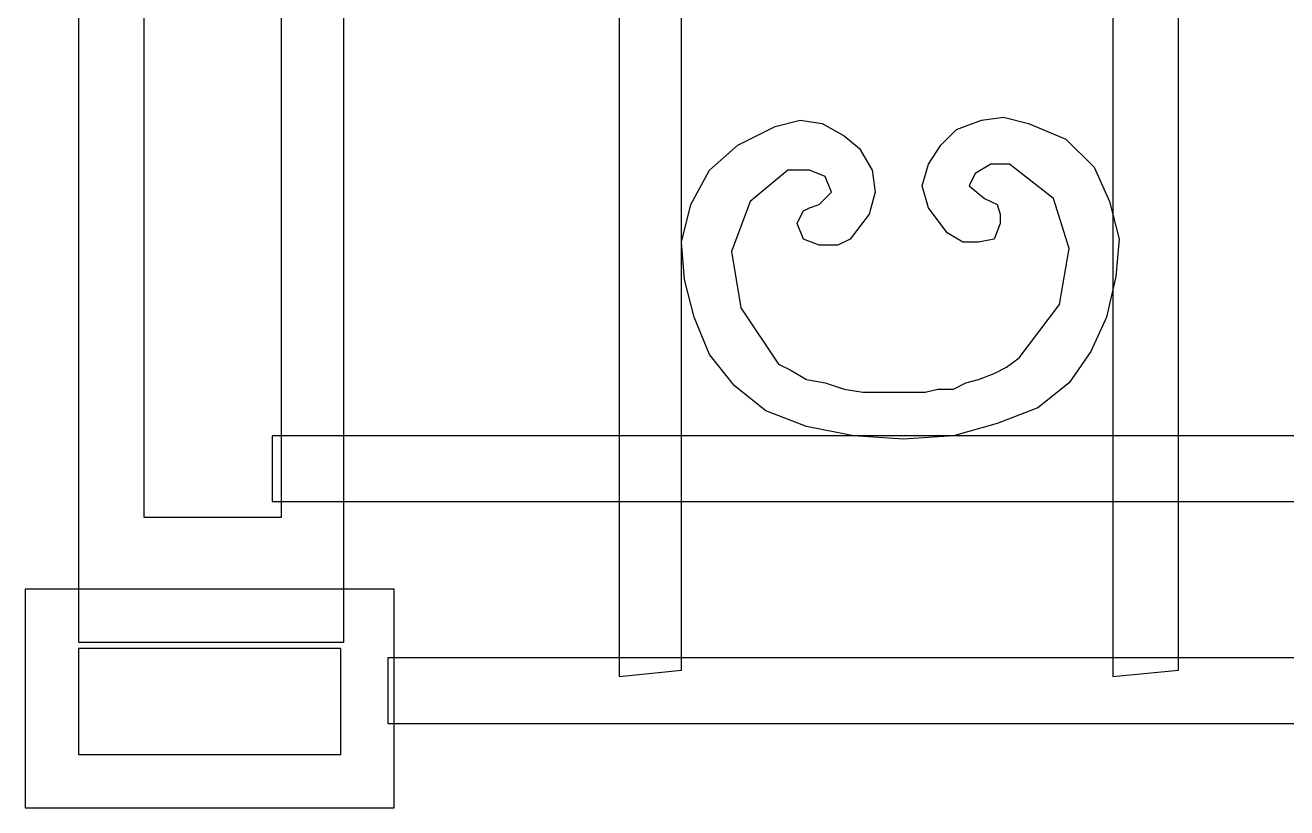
# Model space of a CAD drawing. Header units: centimetres. Extents: x -55 to 55, y -47 to 50.
# Drawn here: x -55.3 to -25.98, y -46.54 to -28.35 of the extents above; entities that cross this region are included whole.
import ezdxf

# ---------------------------------------------------------------- set-up
doc = ezdxf.new("R2010")
doc.units = ezdxf.units.CM
doc.header["$MEASUREMENT"] = 0
doc.layers.add('layer 1', color=7, linetype='Continuous')

msp = doc.modelspace()

# ---------------------------------------------------------------- linework, layer by layer
at = {"layer": 'layer 1', "color": 108}
for points, knots in [([(-54.06691, 42.81465), (-54.06691, 42.81465), (-47.89166, 42.81465), (-47.89166, 42.81465), (-47.89166, 42.81465), (-47.89166, 42.81465), (-47.89166, -42.69443), (-47.89166, -42.69443), (-47.89166, -42.69443), (-47.89166, -42.69443), (-54.06691, -42.69443), (-54.06691, -42.69443), (-54.06691, -42.69443), (-54.06691, -42.69443), (-54.06691, 42.81465), (-54.06691, 42.81465)], [0, 0, 0, 0, 0.25, 0.25, 0.25, 0.25, 0.5, 0.5, 0.5, 0.5, 0.75, 0.75, 0.75, 0.75, 1, 1, 1, 1]), ([(-41.49846, -43.49358), (-41.49846, -43.49358), (-41.49846, 36.85735), (-41.49846, 36.85735), (-41.49846, 36.85735), (-41.49846, 36.85735), (-40.04546, 37.00265), (-40.04546, 37.00265), (-40.04546, 37.00265), (-40.04546, 37.00265), (-40.04546, -43.34828), (-40.04546, -43.34828), (-40.04546, -43.34828), (-40.04546, -43.34828), (-41.49846, -43.49358), (-41.49846, -43.49358)], [0, 0, 0, 0, 0.25, 0.25, 0.25, 0.25, 0.5, 0.5, 0.5, 0.5, 0.75, 0.75, 0.75, 0.75, 1, 1, 1, 1]), ([(-30.01975, -43.49358), (-30.01975, -43.49358), (-30.01975, 36.6394), (-30.01975, 36.6394), (-30.01975, 36.6394), (-30.01975, 36.6394), (-28.4941, 36.7847), (-28.4941, 36.7847), (-28.4941, 36.7847), (-28.4941, 36.7847), (-28.4941, -43.34828), (-28.4941, -43.34828), (-28.4941, -43.34828), (-28.4941, -43.34828), (-30.01975, -43.49358), (-30.01975, -43.49358)], [0, 0, 0, 0, 0.25, 0.25, 0.25, 0.25, 0.5, 0.5, 0.5, 0.5, 0.75, 0.75, 0.75, 0.75, 1, 1, 1, 1]), ([(-31.03685, -36.66447), (-31.03685, -36.66447), (-30.5283, -35.93797), (-30.5283, -35.93797), (-30.5283, -35.93797), (-30.5283, -35.93797), (-30.16505, -35.13882), (-30.16505, -35.13882), (-30.16505, -35.13882), (-30.16505, -35.13882), (-29.9471, -34.19437), (-29.9471, -34.19437), (-29.9471, -34.19437), (-29.9471, -34.19437), (-29.87445, -33.32257), (-29.87445, -33.32257), (-29.87445, -33.32257), (-29.87445, -33.32257), (-30.0924, -32.45077), (-30.0924, -32.45077), (-30.0924, -32.45077), (-30.0924, -32.45077), (-30.45565, -31.65162), (-30.45565, -31.65162), (-30.45565, -31.65162), (-30.45565, -31.65162), (-31.1095, -30.99777), (-31.1095, -30.99777), (-31.1095, -30.99777), (-31.1095, -30.99777), (-31.9813, -30.63452), (-31.9813, -30.63452), (-31.9813, -30.63452), (-31.9813, -30.63452), (-32.5625, -30.48922), (-32.5625, -30.48922), (-32.5625, -30.48922), (-32.5625, -30.48922), (-33.07105, -30.56187), (-33.07105, -30.56187), (-33.07105, -30.56187), (-33.07105, -30.56187), (-33.65225, -30.77982), (-33.65225, -30.77982), (-33.65225, -30.77982), (-33.65225, -30.77982), (-34.0155, -31.14307), (-34.0155, -31.14307), (-34.0155, -31.14307), (-34.0155, -31.14307), (-34.3061, -31.57897), (-34.3061, -31.57897), (-34.3061, -31.57897), (-34.3061, -31.57897), (-34.4514, -32.08752), (-34.4514, -32.08752), (-34.4514, -32.08752), (-34.4514, -32.08752), (-34.3061, -32.59607), (-34.3061, -32.59607), (-34.3061, -32.59607), (-34.3061, -32.59607), (-33.8702, -33.17727), (-33.8702, -33.17727), (-33.8702, -33.17727), (-33.8702, -33.17727), (-33.50695, -33.39522), (-33.50695, -33.39522), (-33.50695, -33.39522), (-33.50695, -33.39522), (-33.1437, -33.39522), (-33.1437, -33.39522), (-33.1437, -33.39522), (-33.1437, -33.39522), (-32.78045, -33.32257), (-32.78045, -33.32257), (-32.78045, -33.32257), (-32.78045, -33.32257), (-32.63515, -32.95932), (-32.63515, -32.95932), (-32.63515, -32.95932), (-32.63515, -32.95932), (-32.63515, -32.74137), (-32.63515, -32.74137), (-32.63515, -32.74137), (-32.63515, -32.74137), (-32.7078, -32.52342), (-32.7078, -32.52342), (-32.7078, -32.52342), (-32.7078, -32.52342), (-32.8531, -32.45077), (-32.8531, -32.45077), (-32.8531, -32.45077), (-32.8531, -32.45077), (-32.9984, -32.37812), (-32.9984, -32.37812), (-32.9984, -32.37812), (-32.9984, -32.37812), (-33.36165, -32.08752), (-33.36165, -32.08752), (-33.36165, -32.08752), (-33.36165, -32.08752), (-33.21635, -31.79692), (-33.21635, -31.79692), (-33.21635, -31.79692), (-33.21635, -31.79692), (-32.8531, -31.57897), (-32.8531, -31.57897), (-32.8531, -31.57897), (-32.8531, -31.57897), (-32.4172, -31.57897), (-32.4172, -31.57897), (-32.4172, -31.57897), (-32.4172, -31.57897), (-31.4001, -32.37812), (-31.4001, -32.37812), (-31.4001, -32.37812), (-31.4001, -32.37812), (-31.03685, -33.54052), (-31.03685, -33.54052), (-31.03685, -33.54052), (-31.03685, -33.54052), (-31.2548, -34.84822), (-31.2548, -34.84822), (-31.2548, -34.84822), (-31.2548, -34.84822), (-32.19925, -36.08327), (-32.19925, -36.08327), (-32.19925, -36.08327), (-32.19925, -36.08327), (-32.48985, -36.30122), (-32.48985, -36.30122), (-32.48985, -36.30122), (-32.48985, -36.30122), (-32.78045, -36.44652), (-32.78045, -36.44652), (-32.78045, -36.44652), (-32.78045, -36.44652), (-33.1437, -36.59182), (-33.1437, -36.59182), (-33.1437, -36.59182), (-33.1437, -36.59182), (-33.4343, -36.66447), (-33.4343, -36.66447), (-33.4343, -36.66447), (-33.4343, -36.66447), (-33.7249, -36.80977), (-33.7249, -36.80977), (-33.7249, -36.80977), (-33.7249, -36.80977), (-34.08815, -36.80977), (-34.08815, -36.80977), (-34.08815, -36.80977), (-34.08815, -36.80977), (-34.37875, -36.88242), (-34.37875, -36.88242), (-34.37875, -36.88242), (-34.37875, -36.88242), (-34.66935, -36.88242), (-34.66935, -36.88242), (-34.66935, -36.88242), (-34.66935, -36.88242), (-34.66935, -36.88242), (-34.66935, -36.88242), (-34.66935, -36.88242), (-34.66935, -36.88242), (-34.66935, -36.88242), (-34.66935, -36.88242), (-34.66935, -36.88242), (-34.66935, -36.88242), (-34.66935, -36.88242), (-34.66935, -36.88242), (-34.66935, -36.88242), (-34.66935, -36.88242), (-34.66935, -36.88242), (-34.66935, -36.88242), (-34.66935, -36.88242), (-34.66935, -36.88242), (-34.95995, -36.88242), (-34.95995, -36.88242), (-34.95995, -36.88242), (-34.95995, -36.88242), (-35.39585, -36.88242), (-35.39585, -36.88242), (-35.39585, -36.88242), (-35.39585, -36.88242), (-35.83175, -36.88242), (-35.83175, -36.88242), (-35.83175, -36.88242), (-35.83175, -36.88242), (-36.26765, -36.80977), (-36.26765, -36.80977), (-36.26765, -36.80977), (-36.26765, -36.80977), (-36.70355, -36.66447), (-36.70355, -36.66447), (-36.70355, -36.66447), (-36.70355, -36.66447), (-37.13945, -36.59182), (-37.13945, -36.59182), (-37.13945, -36.59182), (-37.13945, -36.59182), (-37.5027, -36.37387), (-37.5027, -36.37387), (-37.5027, -36.37387), (-37.5027, -36.37387), (-37.79331, -36.22857), (-37.79331, -36.22857), (-37.79331, -36.22857), (-37.79331, -36.22857), (-38.66511, -34.92087), (-38.66511, -34.92087), (-38.66511, -34.92087), (-38.66511, -34.92087), (-38.88306, -33.61317), (-38.88306, -33.61317), (-38.88306, -33.61317), (-38.88306, -33.61317), (-38.44716, -32.45077), (-38.44716, -32.45077), (-38.44716, -32.45077), (-38.44716, -32.45077), (-37.57535, -31.72427), (-37.57535, -31.72427), (-37.57535, -31.72427), (-37.57535, -31.72427), (-37.0668, -31.72427), (-37.0668, -31.72427), (-37.0668, -31.72427), (-37.0668, -31.72427), (-36.70355, -31.86957), (-36.70355, -31.86957), (-36.70355, -31.86957), (-36.70355, -31.86957), (-36.55825, -32.23282), (-36.55825, -32.23282), (-36.55825, -32.23282), (-36.55825, -32.23282), (-36.84885, -32.52342), (-36.84885, -32.52342), (-36.84885, -32.52342), (-36.84885, -32.52342), (-37.0668, -32.59607), (-37.0668, -32.59607), (-37.0668, -32.59607), (-37.0668, -32.59607), (-37.2121, -32.66872), (-37.2121, -32.66872), (-37.2121, -32.66872), (-37.2121, -32.66872), (-37.28475, -32.81402), (-37.28475, -32.81402), (-37.28475, -32.81402), (-37.28475, -32.81402), (-37.3574, -32.95932), (-37.3574, -32.95932), (-37.3574, -32.95932), (-37.3574, -32.95932), (-37.2121, -33.32257), (-37.2121, -33.32257), (-37.2121, -33.32257), (-37.2121, -33.32257), (-36.84885, -33.46787), (-36.84885, -33.46787), (-36.84885, -33.46787), (-36.84885, -33.46787), (-36.41295, -33.46787), (-36.41295, -33.46787), (-36.41295, -33.46787), (-36.41295, -33.46787), (-36.12235, -33.32257), (-36.12235, -33.32257), (-36.12235, -33.32257), (-36.12235, -33.32257), (-35.68645, -32.74137), (-35.68645, -32.74137), (-35.68645, -32.74137), (-35.68645, -32.74137), (-35.54115, -32.23282), (-35.54115, -32.23282), (-35.54115, -32.23282), (-35.54115, -32.23282), (-35.6138, -31.72427), (-35.6138, -31.72427), (-35.6138, -31.72427), (-35.6138, -31.72427), (-35.9044, -31.21572), (-35.9044, -31.21572), (-35.9044, -31.21572), (-35.9044, -31.21572), (-36.26765, -30.92512), (-36.26765, -30.92512), (-36.26765, -30.92512), (-36.26765, -30.92512), (-36.7762, -30.63452), (-36.7762, -30.63452), (-36.7762, -30.63452), (-36.7762, -30.63452), (-37.28475, -30.56187), (-37.28475, -30.56187), (-37.28475, -30.56187), (-37.28475, -30.56187), (-37.86596, -30.70717), (-37.86596, -30.70717), (-37.86596, -30.70717), (-37.86596, -30.70717), (-38.73776, -31.14307), (-38.73776, -31.14307), (-38.73776, -31.14307), (-38.73776, -31.14307), (-39.39161, -31.72427), (-39.39161, -31.72427), (-39.39161, -31.72427), (-39.39161, -31.72427), (-39.82751, -32.52342), (-39.82751, -32.52342), (-39.82751, -32.52342), (-39.82751, -32.52342), (-40.04546, -33.39522), (-40.04546, -33.39522), (-40.04546, -33.39522), (-40.04546, -33.39522), (-39.97281, -34.26702), (-39.97281, -34.26702), (-39.97281, -34.26702), (-39.97281, -34.26702), (-39.75486, -35.13882), (-39.75486, -35.13882), (-39.75486, -35.13882), (-39.75486, -35.13882), (-39.39161, -36.01062), (-39.39161, -36.01062), (-39.39161, -36.01062), (-39.39161, -36.01062), (-38.81041, -36.73712), (-38.81041, -36.73712), (-38.81041, -36.73712), (-38.81041, -36.73712), (-38.08391, -37.31832), (-38.08391, -37.31832), (-38.08391, -37.31832), (-38.08391, -37.31832), (-37.13945, -37.68157), (-37.13945, -37.68157), (-37.13945, -37.68157), (-37.13945, -37.68157), (-36.0497, -37.89952), (-36.0497, -37.89952), (-36.0497, -37.89952), (-36.0497, -37.89952), (-34.8873, -37.97217), (-34.8873, -37.97217), (-34.8873, -37.97217), (-34.8873, -37.97217), (-33.7249, -37.89952), (-33.7249, -37.89952), (-33.7249, -37.89952), (-33.7249, -37.89952), (-32.7078, -37.60892), (-32.7078, -37.60892), (-32.7078, -37.60892), (-32.7078, -37.60892), (-31.76335, -37.24567), (-31.76335, -37.24567), (-31.76335, -37.24567), (-31.76335, -37.24567), (-31.03685, -36.66447), (-31.03685, -36.66447)], [0, 0, 0, 0, 0.01086957, 0.01086957, 0.01086957, 0.01086957, 0.02173913, 0.02173913, 0.02173913, 0.02173913, 0.0326087, 0.0326087, 0.0326087, 0.0326087, 0.04347826, 0.04347826, 0.04347826, 0.04347826, 0.05434783, 0.05434783, 0.05434783, 0.05434783, 0.06521739, 0.06521739, 0.06521739, 0.06521739, 0.07608696, 0.07608696, 0.07608696, 0.07608696, 0.08695652, 0.08695652, 0.08695652, 0.08695652, 0.09782609, 0.09782609, 0.09782609, 0.09782609, 0.10869565, 0.10869565, 0.10869565, 0.10869565, 0.11956522, 0.11956522, 0.11956522, 0.11956522, 0.13043478, 0.13043478, 0.13043478, 0.13043478, 0.14130435, 0.14130435, 0.14130435, 0.14130435, 0.15217391, 0.15217391, 0.15217391, 0.15217391, 0.16304348, 0.16304348, 0.16304348, 0.16304348, 0.17391304, 0.17391304, 0.17391304, 0.17391304, 0.18478261, 0.18478261, 0.18478261, 0.18478261, 0.19565217, 0.19565217, 0.19565217, 0.19565217, 0.20652174, 0.20652174, 0.20652174, 0.20652174, 0.2173913, 0.2173913, 0.2173913, 0.2173913, 0.22826087, 0.22826087, 0.22826087, 0.22826087, 0.23913043, 0.23913043, 0.23913043, 0.23913043, 0.25, 0.25, 0.25, 0.25, 0.26086957, 0.26086957, 0.26086957, 0.26086957, 0.27173913, 0.27173913, 0.27173913, 0.27173913, 0.2826087, 0.2826087, 0.2826087, 0.2826087, 0.29347826, 0.29347826, 0.29347826, 0.29347826, 0.30434783, 0.30434783, 0.30434783, 0.30434783, 0.31521739, 0.31521739, 0.31521739, 0.31521739, 0.32608696, 0.32608696, 0.32608696, 0.32608696, 0.33695652, 0.33695652, 0.33695652, 0.33695652, 0.34782609, 0.34782609, 0.34782609, 0.34782609, 0.35869565, 0.35869565, 0.35869565, 0.35869565, 0.36956522, 0.36956522, 0.36956522, 0.36956522, 0.38043478, 0.38043478, 0.38043478, 0.38043478, 0.39130435, 0.39130435, 0.39130435, 0.39130435, 0.40217391, 0.40217391, 0.40217391, 0.40217391, 0.41304348, 0.41304348, 0.41304348, 0.41304348, 0.42391304, 0.42391304, 0.42391304, 0.42391304, 0.43478261, 0.43478261, 0.43478261, 0.43478261, 0.44565217, 0.44565217, 0.44565217, 0.44565217, 0.45652174, 0.45652174, 0.45652174, 0.45652174, 0.4673913, 0.4673913, 0.4673913, 0.4673913, 0.47826087, 0.47826087, 0.47826087, 0.47826087, 0.48913043, 0.48913043, 0.48913043, 0.48913043, 0.5, 0.5, 0.5, 0.5, 0.51086957, 0.51086957, 0.51086957, 0.51086957, 0.52173913, 0.52173913, 0.52173913, 0.52173913, 0.5326087, 0.5326087, 0.5326087, 0.5326087, 0.54347826, 0.54347826, 0.54347826, 0.54347826, 0.55434783, 0.55434783, 0.55434783, 0.55434783, 0.56521739, 0.56521739, 0.56521739, 0.56521739, 0.57608696, 0.57608696, 0.57608696, 0.57608696, 0.58695652, 0.58695652, 0.58695652, 0.58695652, 0.59782609, 0.59782609, 0.59782609, 0.59782609, 0.60869565, 0.60869565, 0.60869565, 0.60869565, 0.61956522, 0.61956522, 0.61956522, 0.61956522, 0.63043478, 0.63043478, 0.63043478, 0.63043478, 0.64130435, 0.64130435, 0.64130435, 0.64130435, 0.65217391, 0.65217391, 0.65217391, 0.65217391, 0.66304348, 0.66304348, 0.66304348, 0.66304348, 0.67391304, 0.67391304, 0.67391304, 0.67391304, 0.68478261, 0.68478261, 0.68478261, 0.68478261, 0.69565217, 0.69565217, 0.69565217, 0.69565217, 0.70652174, 0.70652174, 0.70652174, 0.70652174, 0.7173913, 0.7173913, 0.7173913, 0.7173913, 0.72826087, 0.72826087, 0.72826087, 0.72826087, 0.73913043, 0.73913043, 0.73913043, 0.73913043, 0.75, 0.75, 0.75, 0.75, 0.76086957, 0.76086957, 0.76086957, 0.76086957, 0.77173913, 0.77173913, 0.77173913, 0.77173913, 0.7826087, 0.7826087, 0.7826087, 0.7826087, 0.79347826, 0.79347826, 0.79347826, 0.79347826, 0.80434783, 0.80434783, 0.80434783, 0.80434783, 0.81521739, 0.81521739, 0.81521739, 0.81521739, 0.82608696, 0.82608696, 0.82608696, 0.82608696, 0.83695652, 0.83695652, 0.83695652, 0.83695652, 0.84782609, 0.84782609, 0.84782609, 0.84782609, 0.85869565, 0.85869565, 0.85869565, 0.85869565, 0.86956522, 0.86956522, 0.86956522, 0.86956522, 0.88043478, 0.88043478, 0.88043478, 0.88043478, 0.89130435, 0.89130435, 0.89130435, 0.89130435, 0.90217391, 0.90217391, 0.90217391, 0.90217391, 0.91304348, 0.91304348, 0.91304348, 0.91304348, 0.92391304, 0.92391304, 0.92391304, 0.92391304, 0.93478261, 0.93478261, 0.93478261, 0.93478261, 0.94565217, 0.94565217, 0.94565217, 0.94565217, 0.95652174, 0.95652174, 0.95652174, 0.95652174, 0.9673913, 0.9673913, 0.9673913, 0.9673913, 0.97826087, 0.97826087, 0.97826087, 0.97826087, 0.98913043, 0.98913043, 0.98913043, 0.98913043, 1, 1, 1, 1]), ([(-49.56261, -37.89952), (-49.56261, -37.89952), (48.73287, -37.89952), (48.73287, -37.89952), (48.73287, -37.89952), (48.73287, -37.89952), (48.73287, -39.42517), (48.73287, -39.42517), (48.73287, -39.42517), (48.73287, -39.42517), (-49.56261, -39.42517), (-49.56261, -39.42517), (-49.56261, -39.42517), (-49.56261, -39.42517), (-49.56261, -37.89952), (-49.56261, -37.89952)], [0, 0, 0, 0, 0.25, 0.25, 0.25, 0.25, 0.5, 0.5, 0.5, 0.5, 0.75, 0.75, 0.75, 0.75, 1, 1, 1, 1]), ([(-55.30196, -41.45937), (-55.30196, -41.45937), (-46.72926, -41.45937), (-46.72926, -41.45937), (-46.72926, -41.45937), (-46.72926, -41.45937), (-46.72926, -46.54488), (-46.72926, -46.54488), (-46.72926, -46.54488), (-46.72926, -46.54488), (-55.30196, -46.54488), (-55.30196, -46.54488), (-55.30196, -46.54488), (-55.30196, -46.54488), (-55.30196, -41.45937), (-55.30196, -41.45937)], [0, 0, 0, 0, 0.25, 0.25, 0.25, 0.25, 0.5, 0.5, 0.5, 0.5, 0.75, 0.75, 0.75, 0.75, 1, 1, 1, 1]), ([(-46.87456, -43.05768), (-46.87456, -43.05768), (47.57047, -43.05768), (47.57047, -43.05768), (47.57047, -43.05768), (47.57047, -43.05768), (47.57047, -44.58333), (47.57047, -44.58333), (47.57047, -44.58333), (47.57047, -44.58333), (-46.87456, -44.58333), (-46.87456, -44.58333), (-46.87456, -44.58333), (-46.87456, -44.58333), (-46.87456, -43.05768), (-46.87456, -43.05768)], [0, 0, 0, 0, 0.25, 0.25, 0.25, 0.25, 0.5, 0.5, 0.5, 0.5, 0.75, 0.75, 0.75, 0.75, 1, 1, 1, 1])]:
    msp.add_open_spline(points, degree=3, knots=knots, dxfattribs=at)
at = {"layer": 'layer 1', "color": 127}
for points in [[(-52.54126, 40.1266), (-52.54126, 40.1266), (-49.34466, 40.1266), (-49.34466, 40.1266), (-49.34466, 40.1266), (-49.34466, 40.1266), (-49.34466, -39.78842), (-49.34466, -39.78842), (-49.34466, -39.78842), (-49.34466, -39.78842), (-52.54126, -39.78842), (-52.54126, -39.78842), (-52.54126, -39.78842), (-52.54126, -39.78842), (-52.54126, 40.1266), (-52.54126, 40.1266)], [(-54.06691, -42.83973), (-54.06691, -42.83973), (-47.96431, -42.83973), (-47.96431, -42.83973), (-47.96431, -42.83973), (-47.96431, -42.83973), (-47.96431, -45.30983), (-47.96431, -45.30983), (-47.96431, -45.30983), (-47.96431, -45.30983), (-54.06691, -45.30983), (-54.06691, -45.30983), (-54.06691, -45.30983), (-54.06691, -45.30983), (-54.06691, -42.83973), (-54.06691, -42.83973)]]:
    msp.add_open_spline(points, degree=3, knots=[0, 0, 0, 0, 0.25, 0.25, 0.25, 0.25, 0.5, 0.5, 0.5, 0.5, 0.75, 0.75, 0.75, 0.75, 1, 1, 1, 1], dxfattribs=at)

doc.saveas('drawing.dxf')
